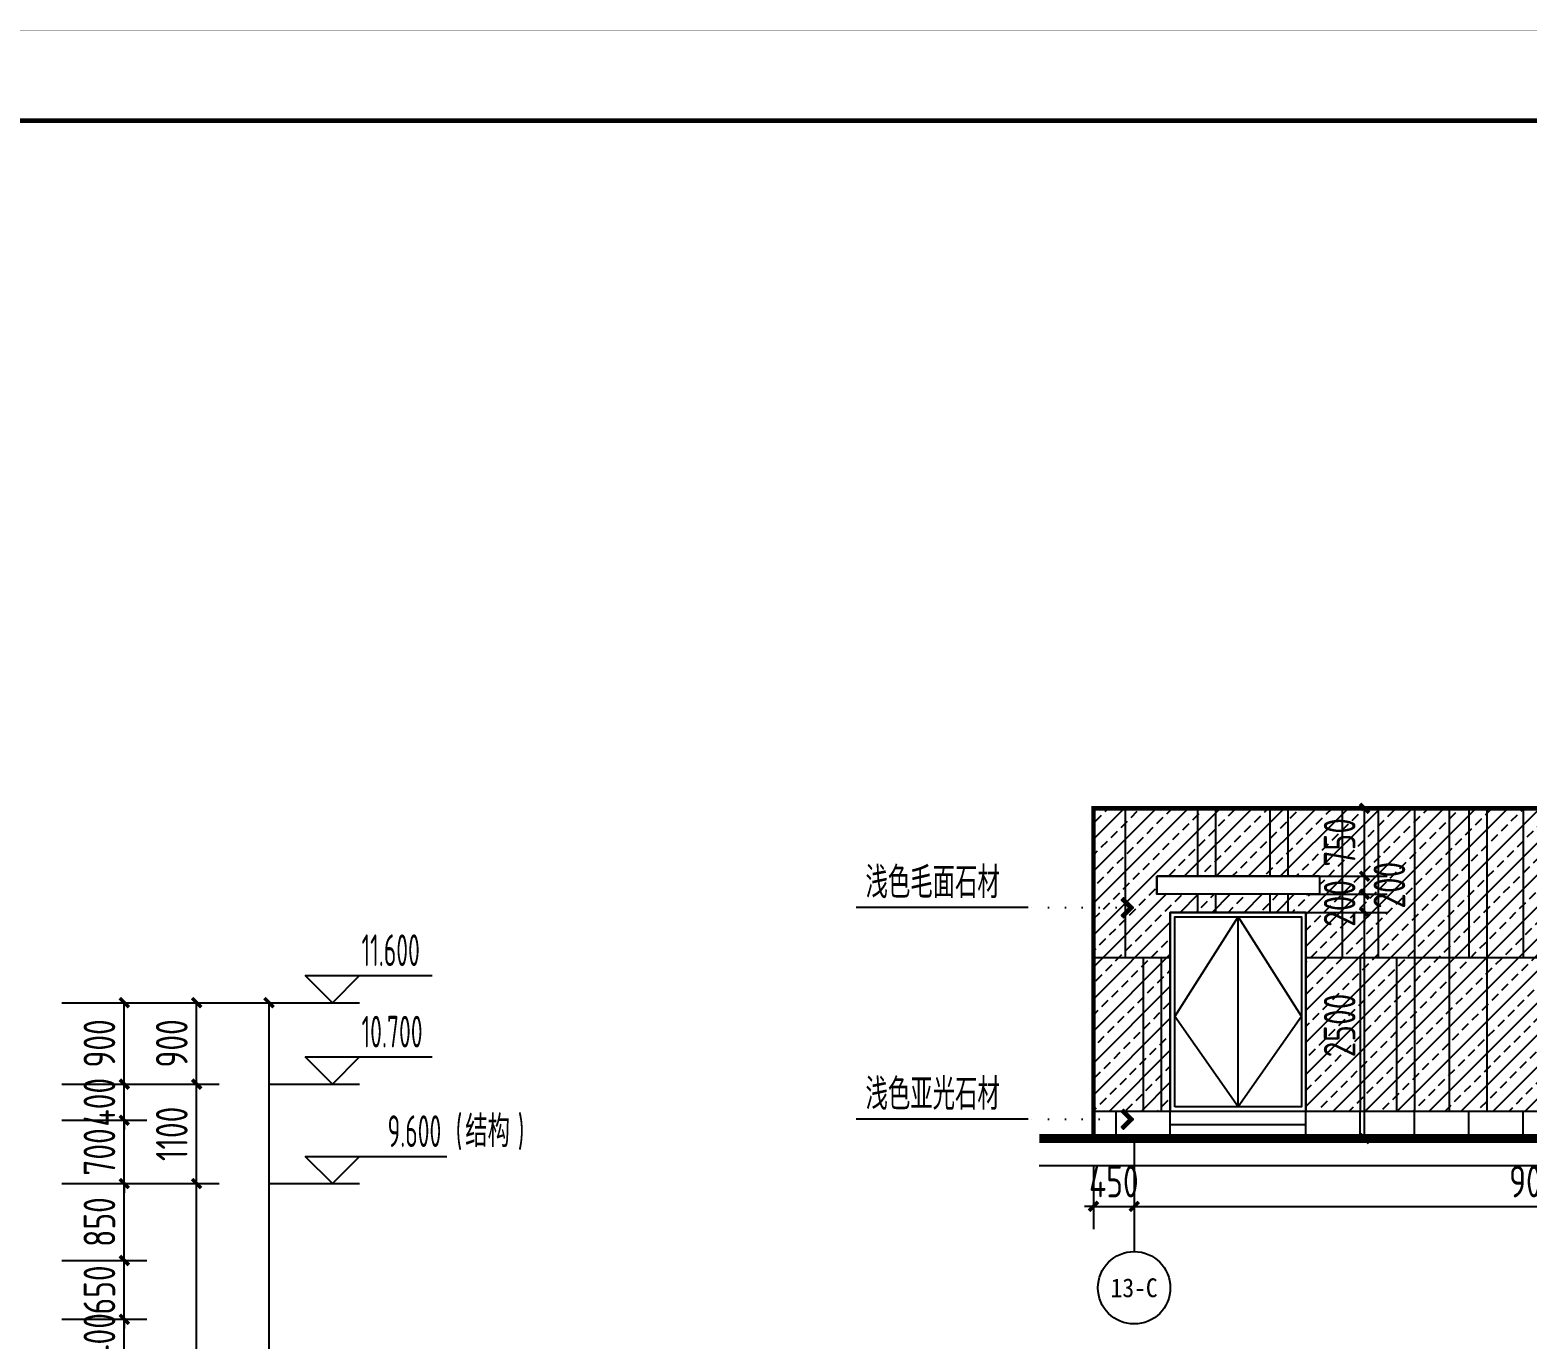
# Model space of a CAD drawing. Extents: x -280168 to 205214, y -148835 to -64913.
# Drawn here: x 165642 to 182195, y -103900 to -89430 of the extents above; entities that cross this region are included whole.
import ezdxf
from ezdxf.enums import TextEntityAlignment as Align

# ---------------------------------------------------------------- set-up
doc = ezdxf.new("R2010")
doc.units = 0
doc.header["$LTSCALE"] = 1000
doc.header["$MEASUREMENT"] = 0
doc.linetypes.add('DOT2', pattern=[0.125, 0, -0.125])
for name, color, linetype in [('01-标注_尺寸', 124, 'Continuous'), ('01-标注_标高', 200, 'Continuous'), ('01-标注_符号', 200, 'Continuous'), ('01-标注_轴线坐标', 132, 'Continuous'), ('02-TEXT_标注', 130, 'Continuous'), ('02-TEXT_轴号', 7, 'Continuous'), ('05-填充_156', 156, 'Continuous'), ('A-C_窗', 140, 'Continuous'), ('E-立面轮廓', 241, 'Continuous')]:
    doc.layers.add(name, color=color, linetype=linetype)
doc.layers.add('04-不打印_辅助线', color=165, linetype='Continuous', plot=False)
doc.styles.add('_TCH_AXIS', font='STXIHEI_0.TTF', dxfattribs={"width": 0.75})
doc.styles.add('_TCH_DIM', font='ros1.shx', dxfattribs={"width": 0.75, "bigfont": 'jd.shx'})
doc.styles.add('_TCH_DIM_T3', font='ros1.shx', dxfattribs={"width": 0.85, "bigfont": 'jd.shx'})
doc.styles.add('_TCH_LABEL', font='ros.shx', dxfattribs={"width": 0.75, "bigfont": 'jd.shx'})
doc.styles.add('logo-3', font='STXIHEI_0.TTF', dxfattribs={"width": 0.75})
doc.dimstyles.new('_TCH_ARCH&&100', dxfattribs={"dimtxt": 350, "dimasz": 100, "dimexe": 250, "dimexo": 300, "dimgap": 100, "dimtad": 1, "dimdec": 0, "dimzin": 0, "dimdsep": 46, "dimtxsty": '_TCH_DIM_T3', "dimblk": 'ARCHTICK', "dimcen": 0.09, "dimclrt": 7, "dimazin": 2, "dimtfac": 1, "dimtdec": 0, "dimtix": 1, "dimtmove": 2, "dimatfit": 3, "dimfxl": 0, "dimtolj": 1, "dimtzin": 0, "dimarcsym": 0})
doc.dimstyles.new('副本 ISO-1', dxfattribs={"dimtxt": 2.5, "dimasz": 1.5, "dimexe": 1.25, "dimexo": 0.625, "dimtad": 1, "dimdec": 0, "dimtxsty": 'logo-3', "dimblk": 'ARCHTICK', "dimcen": 2.5, "dimdle": 1, "dimadec": 0, "dimazin": 0, "dimtfac": 1, "dimtdec": 0, "dimtix": 1, "dimtmove": 0, "dimatfit": 3, "dimldrblk": 'AR', "dimfxl": 0, "dimarcsym": 0})

# ---------------------------------------------------------------- blocks, each defined once
blk = doc.blocks.new('图框-A1')
for points, const_width in [([(0, 0), (841, 0), (841, 594), (0, 594)], 0.05), ([(766, 584), (25, 584), (25, 10), (766, 10)], 0.5)]:
    blk.add_lwpolyline(points, close=True, dxfattribs=dict(const_width=const_width))
blk = doc.blocks.new('d')
at = {"layer": 'A-C_窗'}
for p, q in [((-16050, 3350), (-16050, 1700)), ((-15250, 3350), (-15250, 2600)), ((-15050, 3350), (-15050, 2600)), ((-14450, 3350), (-14450, 2600)), ((-14250, 3350), (-14250, 2600)), ((-13650, 3350), (-13650, 1700)), ((-13250, 3350), (-13250, 1700)), ((-13250, 3350), (-13250, 1700)), ((-12850, 3350), (-12850, 0)), ((-12463, 0), (-12463, 3350)), ((-12250, 3350), (-12250, 1700)), ((-12050, 3350), (-12050, 0)), ((-11650, 3350), (-11650, 1700)), ((-10850, 3350), (-10850, 1700)), ((-10650, 3350), (-10650, 0)), ((-10050, 3350), (-10050, 1700)), ((-9850, 3350), (-9850, 0)), ((-9250, 3350), (-9250, 1700)), ((-8850, 3350), (-8850, 1700)), ((-8850, 3350), (-8850, 1700)), ((-8450, 3350), (-8450, 0)), ((-8063, 0), (-8063, 3350)), ((-7850, 3350), (-7850, 1700)), ((-7650, 3350), (-7650, 0)), ((-7250, 3350), (-7250, 1700)), ((-6450, 3350), (-6450, 1700)), ((-6250, 3350), (-6250, 0)), ((-5650, 3350), (-5650, 1700)), ((-5450, 3350), (-5450, 0)), ((-4850, 3350), (-4850, 1700)), ((-4450, 3350), (-4450, 2600)), ((-4450, 3350), (-4450, 2600)), ((-4050, 3350), (-4050, 2600)), ((-3663, 2600), (-3663, 3350)), ((-3450, 3350), (-3450, 2600)), ((-3250, 3350), (-3250, 2600)), ((-2850, 3350), (-2850, 2600)), ((-2050, 3350), (-2050, 2100)), ((-1850, 3350), (-1850, 2100)), ((-1250, 3350), (-1250, 2100)), ((-1050, 3350), (-1050, 0)), ((-450, 3350), (-450, 1700)), ((-15250, 2400), (-15250, 2200)), ((-15050, 2400), (-15050, 2200)), ((-14450, 2400), (-14450, 2200)), ((-14250, 2400), (-14250, 2200)), ((-4450, 2400), (-4450, 1700)), ((-4450, 2400), (-4450, 1700)), ((-4050, 2400), (-4050, 2100)), ((-3663, 2100), (-3663, 2400)), ((-3450, 2400), (-3450, 2100)), ((-3250, 2400), (-3250, 2100)), ((-2850, 2400), (-2850, 2100)), ((-16400, 1700), (-15550, 1700)), ((-15850, 1700), (-15850, 0)), ((-15650, 1700), (-15650, 0)), ((-14050, 1700), (-4350, 1700)), ((-13450, 1700), (-13450, 0)), ((-13050, 1700), (-13050, 0)), ((-11450, 1700), (-11450, 0)), ((-11250, 1700), (-11250, 0)), ((-9050, 1700), (-9050, 0)), ((-8650, 1700), (-8650, 0)), ((-7050, 1700), (-7050, 0)), ((-6850, 1700), (-6850, 0)), ((-4650, 1700), (-4650, 0)), ((-2850, 1700), (-2050, 1700)), ((-2650, 1700), (-2650, 0)), ((-2450, 1700), (-2450, 0)), ((-1250, 1700), (0, 1700)), ((-250, 1700), (-250, 0)), ((-1850, 600), (-1850, 0))]:
    blk.add_line(p, q, dxfattribs=at)
blk = doc.blocks.new('_ArchTick')
at = {"color": 0, "linetype": 'ByBlock', "const_width": 0.4}
blk.add_lwpolyline([(-0.5, -0.5), (0.5, 0.5)], dxfattribs=at)
blk = doc.blocks.new('*X10')
at = {"color": 0}
for p, q in [((-1012.312, 1692.723), (-1012.284, 1692.723)), ((-1012.312, 1692.722), (-1012.312, 1692.723)), ((-1012.311, 1692.724), (-1012.285, 1692.724)), ((-1012.311, 1692.721), (-1012.311, 1692.724)), ((-1012.311, 1692.722), (-1012.283, 1692.722)), ((-1012.31, 1692.725), (-1012.286, 1692.725)), ((-1012.31, 1692.72), (-1012.31, 1692.725)), ((-1012.31, 1692.721), (-1012.282, 1692.721)), ((-1012.309, 1692.726), (-1012.287, 1692.726)), ((-1012.309, 1692.719), (-1012.309, 1692.726)), ((-1012.309, 1692.72), (-1012.281, 1692.72)), ((-1012.308, 1692.727), (-1012.288, 1692.727)), ((-1012.308, 1692.718), (-1012.308, 1692.727)), ((-1012.308, 1692.719), (-1012.28, 1692.719)), ((-1012.307, 1692.728), (-1012.289, 1692.728)), ((-1012.307, 1692.717), (-1012.307, 1692.728)), ((-1012.307, 1692.718), (-1012.279, 1692.718)), ((-1012.306, 1692.729), (-1012.29, 1692.729)), ((-1012.306, 1692.716), (-1012.306, 1692.729)), ((-1012.306, 1692.717), (-1012.278, 1692.717)), ((-1012.305, 1692.73), (-1012.291, 1692.73)), ((-1012.305, 1692.715), (-1012.305, 1692.73)), ((-1012.305, 1692.716), (-1012.277, 1692.716)), ((-1012.304, 1692.731), (-1012.292, 1692.731)), ((-1012.304, 1692.714), (-1012.304, 1692.731)), ((-1012.304, 1692.715), (-1012.276, 1692.715)), ((-1012.303, 1692.732), (-1012.293, 1692.732)), ((-1012.303, 1692.713), (-1012.303, 1692.732)), ((-1012.303, 1692.714), (-1012.275, 1692.714)), ((-1012.302, 1692.733), (-1012.294, 1692.733)), ((-1012.302, 1692.712), (-1012.302, 1692.733)), ((-1012.302, 1692.713), (-1012.274, 1692.713)), ((-1012.301, 1692.734), (-1012.295, 1692.734)), ((-1012.301, 1692.711), (-1012.301, 1692.734)), ((-1012.301, 1692.712), (-1012.273, 1692.712)), ((-1012.3, 1692.735), (-1012.296, 1692.735)), ((-1012.3, 1692.71), (-1012.3, 1692.735)), ((-1012.3, 1692.711), (-1012.272, 1692.711)), ((-1012.299, 1692.736), (-1012.297, 1692.736)), ((-1012.299, 1692.709), (-1012.299, 1692.736)), ((-1012.299, 1692.71), (-1012.271, 1692.71)), ((-1012.298, 1692.708), (-1012.298, 1692.736)), ((-1012.298, 1692.709), (-1012.27, 1692.709)), ((-1012.297, 1692.707), (-1012.297, 1692.735)), ((-1012.297, 1692.708), (-1012.269, 1692.708)), ((-1012.296, 1692.706), (-1012.296, 1692.734)), ((-1012.296, 1692.707), (-1012.268, 1692.707)), ((-1012.295, 1692.705), (-1012.295, 1692.733)), ((-1012.295, 1692.706), (-1012.267, 1692.706)), ((-1012.294, 1692.704), (-1012.294, 1692.732)), ((-1012.294, 1692.705), (-1012.266, 1692.705)), ((-1012.293, 1692.703), (-1012.293, 1692.731)), ((-1012.293, 1692.704), (-1012.265, 1692.704)), ((-1012.292, 1692.702), (-1012.292, 1692.73)), ((-1012.292, 1692.703), (-1012.264, 1692.703)), ((-1012.291, 1692.701), (-1012.291, 1692.729)), ((-1012.291, 1692.702), (-1012.263, 1692.702)), ((-1012.29, 1692.7), (-1012.29, 1692.728)), ((-1012.29, 1692.701), (-1012.262, 1692.701)), ((-1012.289, 1692.699), (-1012.289, 1692.727)), ((-1012.289, 1692.7), (-1012.261, 1692.7)), ((-1012.288, 1692.698), (-1012.288, 1692.726)), ((-1012.288, 1692.699), (-1012.26, 1692.699)), ((-1012.287, 1692.697), (-1012.287, 1692.725)), ((-1012.287, 1692.698), (-1012.259, 1692.698)), ((-1012.286, 1692.696), (-1012.286, 1692.724)), ((-1012.286, 1692.697), (-1012.258, 1692.697)), ((-1012.286, 1692.644), (-1012.257, 1692.644)), ((-1012.286, 1692.615), (-1012.286, 1692.644)), ((-1012.285, 1692.695), (-1012.285, 1692.723)), ((-1012.285, 1692.696), (-1012.257, 1692.696)), ((-1012.285, 1692.645), (-1012.256, 1692.645)), ((-1012.285, 1692.616), (-1012.285, 1692.645)), ((-1012.284, 1692.694), (-1012.284, 1692.722)), ((-1012.284, 1692.695), (-1012.256, 1692.695)), ((-1012.284, 1692.646), (-1012.255, 1692.646)), ((-1012.284, 1692.617), (-1012.284, 1692.646)), ((-1012.283, 1692.693), (-1012.283, 1692.721)), ((-1012.283, 1692.694), (-1012.255, 1692.694)), ((-1012.283, 1692.647), (-1012.254, 1692.647)), ((-1012.283, 1692.618), (-1012.283, 1692.647)), ((-1012.282, 1692.692), (-1012.282, 1692.72)), ((-1012.282, 1692.693), (-1012.254, 1692.693)), ((-1012.282, 1692.648), (-1012.253, 1692.648)), ((-1012.282, 1692.619), (-1012.282, 1692.648)), ((-1012.281, 1692.691), (-1012.281, 1692.719)), ((-1012.281, 1692.692), (-1012.253, 1692.692)), ((-1012.281, 1692.649), (-1012.252, 1692.649)), ((-1012.281, 1692.62), (-1012.281, 1692.649)), ((-1012.28, 1692.69), (-1012.28, 1692.718)), ((-1012.28, 1692.691), (-1012.252, 1692.691)), ((-1012.28, 1692.65), (-1012.251, 1692.65)), ((-1012.28, 1692.621), (-1012.28, 1692.65)), ((-1012.279, 1692.689), (-1012.279, 1692.717)), ((-1012.279, 1692.69), (-1012.251, 1692.69)), ((-1012.279, 1692.651), (-1012.25, 1692.651)), ((-1012.279, 1692.622), (-1012.279, 1692.651)), ((-1012.278, 1692.688), (-1012.278, 1692.716)), ((-1012.278, 1692.689), (-1012.25, 1692.689)), ((-1012.278, 1692.652), (-1012.249, 1692.652)), ((-1012.278, 1692.623), (-1012.278, 1692.652)), ((-1012.277, 1692.687), (-1012.277, 1692.715)), ((-1012.277, 1692.688), (-1012.249, 1692.688)), ((-1012.277, 1692.653), (-1012.248, 1692.653)), ((-1012.277, 1692.624), (-1012.277, 1692.653)), ((-1012.276, 1692.686), (-1012.276, 1692.714)), ((-1012.276, 1692.687), (-1012.248, 1692.687)), ((-1012.276, 1692.654), (-1012.247, 1692.654)), ((-1012.276, 1692.625), (-1012.276, 1692.654)), ((-1012.275, 1692.685), (-1012.275, 1692.713)), ((-1012.275, 1692.686), (-1012.247, 1692.686)), ((-1012.275, 1692.655), (-1012.246, 1692.655)), ((-1012.275, 1692.626), (-1012.275, 1692.655)), ((-1012.274, 1692.684), (-1012.274, 1692.712)), ((-1012.274, 1692.685), (-1012.246, 1692.685)), ((-1012.274, 1692.656), (-1012.245, 1692.656)), ((-1012.274, 1692.627), (-1012.274, 1692.656)), ((-1012.273, 1692.683), (-1012.273, 1692.711)), ((-1012.273, 1692.684), (-1012.245, 1692.684)), ((-1012.273, 1692.657), (-1012.244, 1692.657)), ((-1012.273, 1692.628), (-1012.273, 1692.657)), ((-1012.272, 1692.682), (-1012.272, 1692.71)), ((-1012.272, 1692.683), (-1012.244, 1692.683)), ((-1012.272, 1692.658), (-1012.243, 1692.658)), ((-1012.272, 1692.629), (-1012.272, 1692.658)), ((-1012.271, 1692.681), (-1012.271, 1692.709)), ((-1012.271, 1692.682), (-1012.243, 1692.682)), ((-1012.271, 1692.659), (-1012.242, 1692.659)), ((-1012.271, 1692.63), (-1012.271, 1692.659)), ((-1012.27, 1692.68), (-1012.27, 1692.708)), ((-1012.27, 1692.681), (-1012.242, 1692.681)), ((-1012.27, 1692.66), (-1012.241, 1692.66)), ((-1012.27, 1692.631), (-1012.27, 1692.66)), ((-1012.269, 1692.679), (-1012.269, 1692.707)), ((-1012.269, 1692.68), (-1012.241, 1692.68)), ((-1012.269, 1692.661), (-1012.24, 1692.661)), ((-1012.269, 1692.632), (-1012.269, 1692.661)), ((-1012.268, 1692.678), (-1012.268, 1692.706)), ((-1012.268, 1692.679), (-1012.24, 1692.679)), ((-1012.268, 1692.662), (-1012.239, 1692.662)), ((-1012.268, 1692.633), (-1012.268, 1692.662)), ((-1012.267, 1692.677), (-1012.267, 1692.705)), ((-1012.267, 1692.678), (-1012.239, 1692.678)), ((-1012.267, 1692.663), (-1012.238, 1692.663)), ((-1012.267, 1692.634), (-1012.267, 1692.663)), ((-1012.266, 1692.676), (-1012.266, 1692.704)), ((-1012.266, 1692.677), (-1012.238, 1692.677)), ((-1012.266, 1692.664), (-1012.237, 1692.664)), ((-1012.266, 1692.635), (-1012.266, 1692.664)), ((-1012.265, 1692.675), (-1012.265, 1692.703)), ((-1012.265, 1692.676), (-1012.237, 1692.676)), ((-1012.265, 1692.665), (-1012.236, 1692.665)), ((-1012.265, 1692.636), (-1012.265, 1692.665)), ((-1012.264, 1692.674), (-1012.264, 1692.702)), ((-1012.264, 1692.675), (-1012.236, 1692.675)), ((-1012.264, 1692.666), (-1012.235, 1692.666)), ((-1012.264, 1692.637), (-1012.264, 1692.666)), ((-1012.263, 1692.673), (-1012.263, 1692.701)), ((-1012.263, 1692.674), (-1012.235, 1692.674)), ((-1012.263, 1692.667), (-1012.234, 1692.667)), ((-1012.263, 1692.638), (-1012.263, 1692.667)), ((-1012.262, 1692.672), (-1012.262, 1692.7)), ((-1012.262, 1692.673), (-1012.234, 1692.673)), ((-1012.262, 1692.668), (-1012.233, 1692.668)), ((-1012.262, 1692.639), (-1012.262, 1692.668)), ((-1012.261, 1692.671), (-1012.261, 1692.699)), ((-1012.261, 1692.672), (-1012.233, 1692.672)), ((-1012.261, 1692.669), (-1012.232, 1692.669)), ((-1012.261, 1692.64), (-1012.261, 1692.669)), ((-1012.26, 1692.67), (-1012.26, 1692.698)), ((-1012.26, 1692.671), (-1012.232, 1692.671)), ((-1012.26, 1692.67), (-1012.231, 1692.67)), ((-1012.26, 1692.641), (-1012.26, 1692.67)), ((-1012.259, 1692.642), (-1012.259, 1692.697)), ((-1012.258, 1692.643), (-1012.258, 1692.696)), ((-1012.257, 1692.644), (-1012.257, 1692.695)), ((-1012.256, 1692.645), (-1012.256, 1692.694)), ((-1012.255, 1692.646), (-1012.255, 1692.693)), ((-1012.254, 1692.647), (-1012.254, 1692.692)), ((-1012.253, 1692.648), (-1012.253, 1692.691)), ((-1012.252, 1692.649), (-1012.252, 1692.69)), ((-1012.251, 1692.65), (-1012.251, 1692.689)), ((-1012.25, 1692.651), (-1012.25, 1692.688)), ((-1012.249, 1692.652), (-1012.249, 1692.687)), ((-1012.248, 1692.653), (-1012.248, 1692.686)), ((-1012.247, 1692.654), (-1012.247, 1692.685)), ((-1012.246, 1692.655), (-1012.246, 1692.684)), ((-1012.245, 1692.656), (-1012.245, 1692.683)), ((-1012.244, 1692.657), (-1012.244, 1692.682)), ((-1012.243, 1692.658), (-1012.243, 1692.681)), ((-1012.242, 1692.659), (-1012.242, 1692.68)), ((-1012.241, 1692.66), (-1012.241, 1692.679)), ((-1012.24, 1692.661), (-1012.24, 1692.678)), ((-1012.239, 1692.662), (-1012.239, 1692.677)), ((-1012.238, 1692.663), (-1012.238, 1692.676)), ((-1012.237, 1692.664), (-1012.237, 1692.675)), ((-1012.236, 1692.665), (-1012.236, 1692.674)), ((-1012.235, 1692.666), (-1012.235, 1692.673)), ((-1012.234, 1692.667), (-1012.234, 1692.672)), ((-1012.233, 1692.668), (-1012.233, 1692.671)), ((-1012.232, 1692.669), (-1012.232, 1692.67)), ((-1012.312, 1692.618), (-1012.283, 1692.618)), ((-1012.312, 1692.617), (-1012.312, 1692.618)), ((-1012.311, 1692.619), (-1012.282, 1692.619)), ((-1012.311, 1692.616), (-1012.311, 1692.619)), ((-1012.311, 1692.617), (-1012.284, 1692.617)), ((-1012.31, 1692.62), (-1012.281, 1692.62)), ((-1012.31, 1692.615), (-1012.31, 1692.62)), ((-1012.31, 1692.616), (-1012.285, 1692.616)), ((-1012.309, 1692.621), (-1012.28, 1692.621)), ((-1012.309, 1692.614), (-1012.309, 1692.621)), ((-1012.309, 1692.615), (-1012.286, 1692.615)), ((-1012.308, 1692.622), (-1012.279, 1692.622)), ((-1012.308, 1692.613), (-1012.308, 1692.622)), ((-1012.308, 1692.614), (-1012.287, 1692.614)), ((-1012.307, 1692.623), (-1012.278, 1692.623)), ((-1012.307, 1692.612), (-1012.307, 1692.623)), ((-1012.307, 1692.613), (-1012.288, 1692.613)), ((-1012.306, 1692.624), (-1012.277, 1692.624)), ((-1012.306, 1692.611), (-1012.306, 1692.624)), ((-1012.306, 1692.612), (-1012.289, 1692.612)), ((-1012.305, 1692.625), (-1012.276, 1692.625)), ((-1012.305, 1692.61), (-1012.305, 1692.625)), ((-1012.305, 1692.611), (-1012.29, 1692.611)), ((-1012.304, 1692.626), (-1012.275, 1692.626)), ((-1012.304, 1692.609), (-1012.304, 1692.626)), ((-1012.304, 1692.61), (-1012.291, 1692.61)), ((-1012.303, 1692.627), (-1012.274, 1692.627)), ((-1012.303, 1692.608), (-1012.303, 1692.627)), ((-1012.303, 1692.609), (-1012.292, 1692.609)), ((-1012.302, 1692.628), (-1012.273, 1692.628)), ((-1012.302, 1692.607), (-1012.302, 1692.628)), ((-1012.302, 1692.608), (-1012.293, 1692.608)), ((-1012.301, 1692.629), (-1012.272, 1692.629)), ((-1012.301, 1692.606), (-1012.301, 1692.629)), ((-1012.301, 1692.607), (-1012.294, 1692.607)), ((-1012.3, 1692.63), (-1012.271, 1692.63)), ((-1012.3, 1692.605), (-1012.3, 1692.63)), ((-1012.3, 1692.606), (-1012.295, 1692.606)), ((-1012.299, 1692.631), (-1012.27, 1692.631)), ((-1012.299, 1692.604), (-1012.299, 1692.631)), ((-1012.299, 1692.605), (-1012.296, 1692.605)), ((-1012.298, 1692.632), (-1012.269, 1692.632)), ((-1012.298, 1692.603), (-1012.298, 1692.632)), ((-1012.298, 1692.604), (-1012.297, 1692.604)), ((-1012.297, 1692.633), (-1012.268, 1692.633)), ((-1012.297, 1692.604), (-1012.297, 1692.633)), ((-1012.296, 1692.634), (-1012.267, 1692.634)), ((-1012.296, 1692.605), (-1012.296, 1692.634)), ((-1012.295, 1692.635), (-1012.266, 1692.635)), ((-1012.295, 1692.606), (-1012.295, 1692.635)), ((-1012.294, 1692.636), (-1012.265, 1692.636)), ((-1012.294, 1692.607), (-1012.294, 1692.636)), ((-1012.293, 1692.637), (-1012.264, 1692.637)), ((-1012.293, 1692.608), (-1012.293, 1692.637)), ((-1012.292, 1692.638), (-1012.263, 1692.638)), ((-1012.292, 1692.609), (-1012.292, 1692.638)), ((-1012.291, 1692.639), (-1012.262, 1692.639)), ((-1012.291, 1692.61), (-1012.291, 1692.639)), ((-1012.29, 1692.64), (-1012.261, 1692.64)), ((-1012.29, 1692.611), (-1012.29, 1692.64)), ((-1012.289, 1692.641), (-1012.26, 1692.641)), ((-1012.289, 1692.612), (-1012.289, 1692.641)), ((-1012.288, 1692.642), (-1012.259, 1692.642)), ((-1012.288, 1692.613), (-1012.288, 1692.642)), ((-1012.287, 1692.643), (-1012.258, 1692.643)), ((-1012.287, 1692.614), (-1012.287, 1692.643))]:
    blk.add_line(p, q, dxfattribs=at)
blk = doc.blocks.new('A-ARROW')
blk.add_lwpolyline([(0.081, 0.052), (0.067, 0.067), (0, 0), (0.067, -0.067), (0.081, -0.052), (0.028, 0)], close=True)
at = {"rotation": 180}
blk.add_blockref('*X10', (-1012.231, 1692.67), dxfattribs=at)
blk = doc.blocks.new('AR')
at = {"xscale": -21.59999999986031, "yscale": 21.59999999999127, "zscale": 21.6, "rotation": 359.9999997162888}
blk.add_blockref('A-ARROW', (0, 0), dxfattribs=at)
blk = doc.blocks.new('A$C1D494ED9')
at = {"layer": '05-填充_156'}
h = blk.add_hatch(dxfattribs=at)
h.set_pattern_fill('天然石材', color=256, scale=50)
h.set_pattern_definition([(45, (-215976.7, 80297.78), (-176.77677, 176.77677), []), (45, (-215889.77, 80208.02), (-176.77677, 176.77677), [98.68425, -56.391])])
h.paths.add_polyline_path([(-4350, 0), (-4350, 2100), (-2850, 2100), (-2850, 0), (0, 0), (0, 3350), (-16400, 3350), (-16400, 0), (-15550, 0), (-15550, 2200), (-14050, 2200), (-14050, 0)])
h.paths.add_polyline_path([(-4500, 2400), (-4500, 2600), (-2700, 2600), (-2700, 2400)], flags=16)
h.paths.add_polyline_path([(-2050, 2100), (-1250, 2100), (-1250, 600), (-2050, 600)], flags=16)
h.paths.add_polyline_path([(-13900, 2400), (-15700, 2400), (-15700, 2600), (-13900, 2600)], flags=16)
for points in [[(-15550, 0), (-16400, 0), (-16400, 3350), (0, 3350), (0, 0), (-2850, 0), (-2850, 2100), (-4350, 2100), (-4350, 0), (-14050, 0), (-14050, 2200), (-15550, 2200)], [(-15700, 2600), (-13900, 2600), (-13900, 2400), (-15700, 2400)], [(-4500, 2600), (-2700, 2600), (-2700, 2400), (-4500, 2400)], [(-2050, 2100), (-1250, 2100), (-1250, 600), (-2050, 600)]]:
    blk.add_lwpolyline(points, close=True, dxfattribs=at)
blk = doc.blocks.new('*D898')
at = {"layer": '01-标注_轴线坐标', "color": 0, "lineweight": -2, "transparency": 16777216}
for p, q in [((167060, -100182), (168535, -100182)), ((168285, -111882), (168285, -100182)), ((167060, -111882), (168535, -111882))]:
    blk.add_line(p, q, dxfattribs=at)
at = {"layer": 'Defpoints', "color": 0, "transparency": 16777216}
for p in [(166760, -100182), (168285, -100182), (166760, -111882)]:
    blk.add_point(p, dxfattribs=at)
at = {"layer": '01-标注_轴线坐标', "color": 0, "lineweight": -2, "transparency": 16777216, "xscale": 100, "yscale": 100, "zscale": 100}
for p, rotation in [((168285, -100182), 90), ((168285, -111882), 270)]:
    blk.add_blockref('_ArchTick', p, dxfattribs=dict(at, rotation=rotation))
at = {"layer": '01-标注_轴线坐标', "color": 7, "transparency": 16777216, "insert": (168010, -106032), "char_height": 350, "attachment_point": 5, "rotation": 90, "style": '_TCH_DIM_T3'}
blk.add_mtext('\\A1;11700', dxfattribs=at)
blk = doc.blocks.new('*D908')
at = {"layer": '01-标注_尺寸', "color": 0, "lineweight": -2, "transparency": 16777216}
for p, q in [((166685, -103682), (166685, -103582)), ((165995, -103682), (166935, -103682)), ((166685, -104082), (166685, -103682)), ((165995, -104082), (166935, -104082)), ((166685, -104082), (166685, -104182))]:
    blk.add_line(p, q, dxfattribs=at)
at = {"layer": 'Defpoints', "color": 0, "transparency": 16777216}
for p in [(165695, -103682), (166685, -103682), (165695, -104082)]:
    blk.add_point(p, dxfattribs=at)
at = {"layer": '01-标注_尺寸', "color": 0, "lineweight": -2, "transparency": 16777216, "xscale": 100, "yscale": 100, "zscale": 100}
for p, rotation in [((166685, -103682), 270), ((166685, -104082), 90)]:
    blk.add_blockref('_ArchTick', p, dxfattribs=dict(at, rotation=rotation))
at = {"layer": '01-标注_尺寸', "color": 7, "transparency": 16777216, "insert": (166410, -103882), "char_height": 350, "attachment_point": 5, "rotation": 90, "style": '_TCH_DIM_T3'}
blk.add_mtext('\\A1;400', dxfattribs=at)
blk = doc.blocks.new('*D909')
at = {"layer": '01-标注_尺寸', "color": 0, "lineweight": -2, "transparency": 16777216}
for p, q in [((166685, -103032), (166685, -102932)), ((165995, -103032), (166935, -103032)), ((166685, -103682), (166685, -103032)), ((165995, -103682), (166935, -103682)), ((166685, -103682), (166685, -103782))]:
    blk.add_line(p, q, dxfattribs=at)
at = {"layer": 'Defpoints', "color": 0, "transparency": 16777216}
for p in [(165695, -103032), (166685, -103032), (165695, -103682)]:
    blk.add_point(p, dxfattribs=at)
at = {"layer": '01-标注_尺寸', "color": 0, "lineweight": -2, "transparency": 16777216, "xscale": 100, "yscale": 100, "zscale": 100}
for p, rotation in [((166685, -103032), 270), ((166685, -103682), 90)]:
    blk.add_blockref('_ArchTick', p, dxfattribs=dict(at, rotation=rotation))
at = {"layer": '01-标注_尺寸', "color": 7, "transparency": 16777216, "insert": (166410, -103357), "char_height": 350, "attachment_point": 5, "rotation": 90, "style": '_TCH_DIM_T3'}
blk.add_mtext('\\A1;650', dxfattribs=at)
blk = doc.blocks.new('*D910')
at = {"layer": '01-标注_尺寸', "color": 0, "lineweight": -2, "transparency": 16777216}
for p, q in [((165995, -102182), (166935, -102182)), ((166685, -103032), (166685, -102182)), ((165995, -103032), (166935, -103032))]:
    blk.add_line(p, q, dxfattribs=at)
at = {"layer": 'Defpoints', "color": 0, "transparency": 16777216}
for p in [(165695, -102182), (166685, -102182), (165695, -103032)]:
    blk.add_point(p, dxfattribs=at)
at = {"layer": '01-标注_尺寸', "color": 0, "lineweight": -2, "transparency": 16777216, "xscale": 100, "yscale": 100, "zscale": 100}
for p, rotation in [((166685, -102182), 90), ((166685, -103032), 270)]:
    blk.add_blockref('_ArchTick', p, dxfattribs=dict(at, rotation=rotation))
at = {"layer": '01-标注_尺寸', "color": 7, "transparency": 16777216, "insert": (166410, -102607), "char_height": 350, "attachment_point": 5, "rotation": 90, "style": '_TCH_DIM_T3'}
blk.add_mtext('\\A1;850', dxfattribs=at)
blk = doc.blocks.new('*D911')
at = {"layer": '01-标注_尺寸', "color": 0, "lineweight": -2, "transparency": 16777216}
for p, q in [((166685, -101482), (166685, -101382)), ((165995, -101482), (166935, -101482)), ((166685, -102182), (166685, -101482)), ((165995, -102182), (166935, -102182)), ((166685, -102182), (166685, -102282))]:
    blk.add_line(p, q, dxfattribs=at)
at = {"layer": 'Defpoints', "color": 0, "transparency": 16777216}
for p in [(165695, -101482), (166685, -101482), (165695, -102182)]:
    blk.add_point(p, dxfattribs=at)
at = {"layer": '01-标注_尺寸', "color": 0, "lineweight": -2, "transparency": 16777216, "xscale": 100, "yscale": 100, "zscale": 100}
for p, rotation in [((166685, -101482), 270), ((166685, -102182), 90)]:
    blk.add_blockref('_ArchTick', p, dxfattribs=dict(at, rotation=rotation))
at = {"layer": '01-标注_尺寸', "color": 7, "transparency": 16777216, "insert": (166410, -101832), "char_height": 350, "attachment_point": 5, "rotation": 90, "style": '_TCH_DIM_T3'}
blk.add_mtext('\\A1;700', dxfattribs=at)
blk = doc.blocks.new('*D912')
at = {"layer": '01-标注_尺寸', "color": 0, "lineweight": -2, "transparency": 16777216}
for p, q in [((165995, -101082), (166935, -101082)), ((166685, -101082), (166685, -100982)), ((166685, -101482), (166685, -101082)), ((165995, -101482), (166935, -101482)), ((166685, -101482), (166685, -101582))]:
    blk.add_line(p, q, dxfattribs=at)
at = {"layer": 'Defpoints', "color": 0, "transparency": 16777216}
for p in [(165695, -101082), (166685, -101082), (165695, -101482)]:
    blk.add_point(p, dxfattribs=at)
at = {"layer": '01-标注_尺寸', "color": 0, "lineweight": -2, "transparency": 16777216, "xscale": 100, "yscale": 100, "zscale": 100}
for p, rotation in [((166685, -101082), 270), ((166685, -101482), 90)]:
    blk.add_blockref('_ArchTick', p, dxfattribs=dict(at, rotation=rotation))
at = {"layer": '01-标注_尺寸', "color": 7, "transparency": 16777216, "insert": (166410, -101282), "char_height": 350, "attachment_point": 5, "rotation": 90, "style": '_TCH_DIM_T3'}
blk.add_mtext('\\A1;400', dxfattribs=at)
blk = doc.blocks.new('*D913')
at = {"layer": '01-标注_尺寸', "color": 0, "lineweight": -2, "transparency": 16777216}
for p, q in [((165995, -100182), (166935, -100182)), ((166685, -101082), (166685, -100182)), ((165995, -101082), (166935, -101082))]:
    blk.add_line(p, q, dxfattribs=at)
at = {"layer": 'Defpoints', "color": 0, "transparency": 16777216}
for p in [(165695, -100182), (166685, -100182), (165695, -101082)]:
    blk.add_point(p, dxfattribs=at)
at = {"layer": '01-标注_尺寸', "color": 0, "lineweight": -2, "transparency": 16777216, "xscale": 100, "yscale": 100, "zscale": 100}
for p, rotation in [((166685, -100182), 90), ((166685, -101082), 270)]:
    blk.add_blockref('_ArchTick', p, dxfattribs=dict(at, rotation=rotation))
at = {"layer": '01-标注_尺寸', "color": 7, "transparency": 16777216, "insert": (166410, -100632), "char_height": 350, "attachment_point": 5, "rotation": 90, "style": '_TCH_DIM_T3'}
blk.add_mtext('\\A1;900', dxfattribs=at)
blk = doc.blocks.new('*D914')
at = {"layer": '01-标注_轴线坐标', "color": 0, "lineweight": -2, "transparency": 16777216}
for p, q in [((166260, -100182), (167735, -100182)), ((167485, -101082), (167485, -100182)), ((166260, -101082), (167735, -101082))]:
    blk.add_line(p, q, dxfattribs=at)
at = {"layer": 'Defpoints', "color": 0, "transparency": 16777216}
for p in [(165960, -100182), (167485, -100182), (165960, -101082)]:
    blk.add_point(p, dxfattribs=at)
at = {"layer": '01-标注_轴线坐标', "color": 0, "lineweight": -2, "transparency": 16777216, "xscale": 100, "yscale": 100, "zscale": 100}
for p, rotation in [((167485, -100182), 90), ((167485, -101082), 270)]:
    blk.add_blockref('_ArchTick', p, dxfattribs=dict(at, rotation=rotation))
at = {"layer": '01-标注_轴线坐标', "color": 7, "transparency": 16777216, "insert": (167210, -100632), "char_height": 350, "attachment_point": 5, "rotation": 90, "style": '_TCH_DIM_T3'}
blk.add_mtext('\\A1;900', dxfattribs=at)
blk = doc.blocks.new('*D915')
at = {"layer": '01-标注_轴线坐标', "color": 0, "lineweight": -2, "transparency": 16777216}
for p, q in [((166260, -101082), (167735, -101082)), ((167485, -102182), (167485, -101082)), ((166260, -102182), (167735, -102182))]:
    blk.add_line(p, q, dxfattribs=at)
at = {"layer": 'Defpoints', "color": 0, "transparency": 16777216}
for p in [(165960, -101082), (167485, -101082), (165960, -102182)]:
    blk.add_point(p, dxfattribs=at)
at = {"layer": '01-标注_轴线坐标', "color": 0, "lineweight": -2, "transparency": 16777216, "xscale": 100, "yscale": 100, "zscale": 100}
for p, rotation in [((167485, -101082), 90), ((167485, -102182), 270)]:
    blk.add_blockref('_ArchTick', p, dxfattribs=dict(at, rotation=rotation))
at = {"layer": '01-标注_轴线坐标', "color": 7, "transparency": 16777216, "insert": (167210, -101632), "char_height": 350, "attachment_point": 5, "rotation": 90, "style": '_TCH_DIM_T3'}
blk.add_mtext('\\A1;1100', dxfattribs=at)
blk = doc.blocks.new('*D916')
at = {"layer": '01-标注_轴线坐标', "color": 0, "lineweight": -2, "transparency": 16777216}
for p, q in [((166260, -102182), (167735, -102182)), ((167485, -106682), (167485, -102182)), ((166260, -106682), (167735, -106682))]:
    blk.add_line(p, q, dxfattribs=at)
at = {"layer": 'Defpoints', "color": 0, "transparency": 16777216}
for p in [(165960, -102182), (167485, -102182), (165960, -106682)]:
    blk.add_point(p, dxfattribs=at)
at = {"layer": '01-标注_轴线坐标', "color": 0, "lineweight": -2, "transparency": 16777216, "xscale": 100, "yscale": 100, "zscale": 100}
for p, rotation in [((167485, -102182), 90), ((167485, -106682), 270)]:
    blk.add_blockref('_ArchTick', p, dxfattribs=dict(at, rotation=rotation))
at = {"layer": '01-标注_轴线坐标', "color": 7, "transparency": 16777216, "insert": (167210, -104432), "char_height": 350, "attachment_point": 5, "rotation": 90, "style": '_TCH_DIM_T3'}
blk.add_mtext('\\A1;4500', dxfattribs=at)
blk = doc.blocks.new('*D1280')
at = {"layer": '01-标注_尺寸', "color": 0, "lineweight": -2, "transparency": 16777216}
for p, q in [((179751, -98034), (180648, -98034)), ((180398, -98784), (180398, -98034)), ((179751, -98784), (180648, -98784))]:
    blk.add_line(p, q, dxfattribs=at)
at = {"layer": 'Defpoints', "color": 0, "transparency": 16777216}
for p in [(179451, -98034), (180398, -98034), (179451, -98784)]:
    blk.add_point(p, dxfattribs=at)
at = {"layer": '01-标注_尺寸', "color": 0, "lineweight": -2, "transparency": 16777216, "xscale": 100, "yscale": 100, "zscale": 100}
for p, rotation in [((180398, -98034), 90), ((180398, -98784), 270)]:
    blk.add_blockref('_ArchTick', p, dxfattribs=dict(at, rotation=rotation))
at = {"layer": '01-标注_尺寸', "color": 7, "transparency": 16777216, "insert": (180123, -98409), "char_height": 350, "attachment_point": 5, "rotation": 90, "style": '_TCH_DIM_T3'}
blk.add_mtext('\\A1;750', dxfattribs=at)
blk = doc.blocks.new('*D1281')
at = {"layer": '01-标注_尺寸', "color": 0, "lineweight": -2, "transparency": 16777216}
for p, q in [((179751, -98784), (180648, -98784)), ((180398, -98984), (180398, -98784)), ((179751, -98984), (180648, -98984))]:
    blk.add_line(p, q, dxfattribs=at)
at = {"layer": 'Defpoints', "color": 0, "transparency": 16777216}
for p in [(179451, -98784), (180398, -98784), (179451, -98984)]:
    blk.add_point(p, dxfattribs=at)
at = {"layer": '01-标注_尺寸', "color": 0, "lineweight": -2, "transparency": 16777216, "xscale": 100, "yscale": 100, "zscale": 100}
for p, rotation in [((180398, -98784), 90), ((180398, -98984), 270)]:
    blk.add_blockref('_ArchTick', p, dxfattribs=dict(at, rotation=rotation))
at = {"layer": '01-标注_尺寸', "color": 7, "transparency": 16777216, "insert": (180673, -98884), "char_height": 350, "attachment_point": 5, "rotation": 90, "style": '_TCH_DIM_T3'}
blk.add_mtext('\\A1;200', dxfattribs=at)
blk = doc.blocks.new('*D1282')
at = {"layer": '01-标注_尺寸', "color": 0, "lineweight": -2, "transparency": 16777216}
for p, q in [((179751, -98984), (180648, -98984)), ((180398, -98984), (180398, -98884)), ((180398, -99184), (180398, -98984)), ((179751, -99184), (180648, -99184)), ((180398, -99184), (180398, -99284))]:
    blk.add_line(p, q, dxfattribs=at)
at = {"layer": 'Defpoints', "color": 0, "transparency": 16777216}
for p in [(179451, -98984), (180398, -98984), (179451, -99184)]:
    blk.add_point(p, dxfattribs=at)
at = {"layer": '01-标注_尺寸', "color": 0, "lineweight": -2, "transparency": 16777216, "xscale": 100, "yscale": 100, "zscale": 100}
for p, rotation in [((180398, -98984), 270), ((180398, -99184), 90)]:
    blk.add_blockref('_ArchTick', p, dxfattribs=dict(at, rotation=rotation))
at = {"layer": '01-标注_尺寸', "color": 7, "transparency": 16777216, "insert": (180123, -99084), "char_height": 350, "attachment_point": 5, "rotation": 90, "style": '_TCH_DIM_T3'}
blk.add_mtext('\\A1;200', dxfattribs=at)
blk = doc.blocks.new('*D1283')
at = {"layer": '01-标注_尺寸', "color": 0, "lineweight": -2, "transparency": 16777216}
for p, q in [((179751, -99184), (180648, -99184)), ((180398, -101684), (180398, -99184)), ((179751, -101684), (180648, -101684))]:
    blk.add_line(p, q, dxfattribs=at)
at = {"layer": 'Defpoints', "color": 0, "transparency": 16777216}
for p in [(179451, -99184), (180398, -99184), (179451, -101684)]:
    blk.add_point(p, dxfattribs=at)
at = {"layer": '01-标注_尺寸', "color": 0, "lineweight": -2, "transparency": 16777216, "xscale": 100, "yscale": 100, "zscale": 100}
for p, rotation in [((180398, -99184), 90), ((180398, -101684), 270)]:
    blk.add_blockref('_ArchTick', p, dxfattribs=dict(at, rotation=rotation))
at = {"layer": '01-标注_尺寸', "color": 7, "transparency": 16777216, "insert": (180123, -100434), "char_height": 350, "attachment_point": 5, "rotation": 90, "style": '_TCH_DIM_T3'}
blk.add_mtext('\\A1;2500', dxfattribs=at)
blk = doc.blocks.new('*D1309')
at = {"layer": '01-标注_尺寸', "color": 0, "lineweight": -2, "transparency": 16777216}
for p, q in [((177851, -101984), (177851, -102684)), ((186851, -101984), (186851, -102684)), ((177851, -102434), (186851, -102434))]:
    blk.add_line(p, q, dxfattribs=at)
at = {"layer": 'Defpoints', "color": 0, "transparency": 16777216}
for p in [(177851, -101684), (186851, -101684), (186851, -102434)]:
    blk.add_point(p, dxfattribs=at)
at = {"layer": '01-标注_尺寸', "color": 0, "lineweight": -2, "transparency": 16777216, "xscale": 100, "yscale": 100, "zscale": 100, "rotation": 180}
blk.add_blockref('_ArchTick', (177851, -102434), dxfattribs=at)
at = {"layer": '01-标注_尺寸', "color": 0, "lineweight": -2, "transparency": 16777216, "xscale": 100, "yscale": 100, "zscale": 100}
blk.add_blockref('_ArchTick', (186851, -102434), dxfattribs=at)
at = {"layer": '01-标注_尺寸', "color": 7, "transparency": 16777216, "insert": (182351, -102159), "char_height": 350, "attachment_point": 5, "style": '_TCH_DIM_T3'}
blk.add_mtext('\\A1;9000', dxfattribs=at)
blk = doc.blocks.new('*D1310')
at = {"layer": '01-标注_尺寸', "color": 0, "lineweight": -2, "transparency": 16777216}
for p, q in [((177401, -101984), (177401, -102684)), ((177851, -101984), (177851, -102684)), ((177401, -102434), (177301, -102434)), ((177401, -102434), (177851, -102434)), ((177851, -102434), (177951, -102434))]:
    blk.add_line(p, q, dxfattribs=at)
at = {"layer": 'Defpoints', "color": 0, "transparency": 16777216}
for p in [(177401, -101684), (177851, -101684), (177851, -102434)]:
    blk.add_point(p, dxfattribs=at)
at = {"layer": '01-标注_尺寸', "color": 0, "lineweight": -2, "transparency": 16777216, "xscale": 100, "yscale": 100, "zscale": 100}
blk.add_blockref('_ArchTick', (177401, -102434), dxfattribs=at)
at = {"layer": '01-标注_尺寸', "color": 0, "lineweight": -2, "transparency": 16777216, "xscale": 100, "yscale": 100, "zscale": 100, "rotation": 180}
blk.add_blockref('_ArchTick', (177851, -102434), dxfattribs=at)
at = {"layer": '01-标注_尺寸', "color": 7, "transparency": 16777216, "insert": (177626, -102159), "char_height": 350, "attachment_point": 5, "style": '_TCH_DIM_T3'}
blk.add_mtext('\\A1;450', dxfattribs=at)

msp = doc.modelspace()

# ---------------------------------------------------------------- linework, layer by layer
at = {"layer": '01-标注_标高'}
for p, q in [((168985.3, -100182.1), (168685.3, -99882.1)), ((168685.3, -99882.1), (170089.3, -99882.1)), ((168985.3, -100182.1), (169285.3, -99882.1)), ((168285.3, -100182.1), (169285.3, -100182.1)), ((168985.3, -101082.1), (168685.3, -100782.1)), ((168685.3, -100782.1), (170089.3, -100782.1)), ((168985.3, -101082.1), (169285.3, -100782.1)), ((168285.3, -101082.1), (169285.3, -101082.1)), ((168985.3, -102182.1), (168685.3, -101882.1)), ((168685.3, -101882.1), (170250.3, -101882.1)), ((168985.3, -102182.1), (169285.3, -101882.1)), ((168285.3, -102182.1), (169285.3, -102182.1))]:
    msp.add_line(p, q, dxfattribs=at)
at = {"layer": '01-标注_符号'}
for p, q in [((176680.8, -99131.6), (174775.7, -99131.6)), ((176680.8, -101471.1), (174775.7, -101471.1))]:
    msp.add_line(p, q, dxfattribs=at)
at = {"layer": '01-标注_轴线坐标'}
msp.add_line((177850.7, -101683.9), (177850.7, -102933.3), dxfattribs=at)
msp.add_circle((177850.7, -103333.3), 400, dxfattribs=at)
at = {"layer": '04-不打印_辅助线'}
msp.add_lwpolyline([(123611.1, -117932.1), (197711.1, -117932.1), (197711.1, -90432.1), (123611.1, -90432.1)], close=True, dxfattribs=at)
at = {"layer": 'A-C_窗'}
for p, q in [((178100.7, -98783.9), (178100.7, -98983.9)), ((179900.7, -98783.9), (179900.7, -98983.9)), ((178250.7, -101683.9), (178250.7, -99183.9)), ((179000.7, -101333.9), (179000.7, -99233.9)), ((179750.7, -101683.9), (179750.7, -99183.9)), ((193800.7, -101383.9), (177400.7, -101383.9)), ((177650.7, -101683.9), (177650.7, -101383.9)), ((180350.7, -101683.9), (180350.7, -101383.9)), ((180950.7, -101683.9), (180950.7, -101383.9)), ((181550.7, -101683.9), (181550.7, -101383.9)), ((182150.7, -101683.9), (182150.7, -101383.9)), ((179750.7, -101533.9), (178250.7, -101533.9))]:
    msp.add_line(p, q, dxfattribs=at)
for points in [[(179900.7, -98783.9), (178100.7, -98783.9)], [(179900.7, -98983.9), (178100.7, -98983.9)], [(179750.7, -99183.9), (178250.7, -99183.9)], [(179000.7, -101333.9), (178300.7, -100333.9), (179000.7, -99233.9)], [(179000.7, -99233.9), (179700.7, -100333.9), (179000.7, -101333.9)], [(179750.7, -101383.9), (178250.7, -101383.9)]]:
    msp.add_lwpolyline(points, dxfattribs=at)
for points in [[(178250.7, -101383.9), (178250.7, -99183.9), (179750.7, -99183.9), (179750.7, -101383.9)], [(178300.7, -101333.9), (178300.7, -99233.9), (179700.7, -99233.9), (179700.7, -101333.9)]]:
    msp.add_lwpolyline(points, close=True, dxfattribs=at)
at = {"layer": 'Defpoints', "color": 1}
msp.add_lwpolyline([(194400.7, -101983.9), (176800.7, -101983.9)], dxfattribs=at)
at = {"layer": 'E-立面轮廓'}
for points, const_width in [([(193800.7, -101683.9), (193800.7, -98033.9), (177400.7, -98033.9), (177400.7, -101683.9)], 50), ([(194400.7, -101683.9), (176800.7, -101683.9)], 100)]:
    msp.add_lwpolyline(points, dxfattribs=dict(at, const_width=const_width))

# ---------------------------------------------------------------- block references
at = {"xscale": 100, "yscale": 100, "zscale": 100}
msp.add_blockref('图框-A1', (121111.1, -148832.1), dxfattribs=at)
for name in ['d', 'A$C1D494ED9']:
    msp.add_blockref(name, (193800.7, -101383.9))

# ---------------------------------------------------------------- texts
at = {"layer": '02-TEXT_标注'}
for s, height, style, width, p in [('浅色毛面石材', 347.29, '_TCH_LABEL', 0.75, (174880.7, -99026.6)), ('11.600', 350, '_TCH_DIM', 0.6375, (169308.2, -99777.1)), ('10.700', 350, '_TCH_DIM', 0.6375, (169308.2, -100677.1)), ('浅色亚光石材', 347.29, '_TCH_LABEL', 0.75, (174880.7, -101366.1)), ('9.600', 350, '_TCH_DIM', 0.6375, (169595.6, -101777.1)), ('(', 350, '_TCH_DIM', 0.6375, (170350.3, -101777.1)), ('结构', 347.29, '_TCH_DIM', 0.75, (170454.5, -101777.1)), (')', 350, '_TCH_DIM', 0.6375, (171036.4, -101777.1))]:
    msp.add_text(s, height=height, dxfattribs=dict(at, style=style, width=width)).set_placement(p)
at = {"layer": '02-TEXT_轴号', "style": '_TCH_AXIS', "width": 0.909091}
msp.add_text('13-C', height=207.98, dxfattribs=at).set_placement((177590.8, -103437.2), (178110.7, -103437.2), align=Align.FIT)

# ---------------------------------------------------------------- dimensions: what is measured, and where the dimension line sits
at = {"layer": '01-标注_尺寸'}
for p1, p2, distance, picture, middle in [((179450.7, -98783.9), (179450.7, -98033.9), -947.6, '*D1280', (180123.4, -98408.9)), ((179450.7, -99183.9), (179450.7, -98983.9), -947.6, '*D1282', (180123.4, -99083.9)), ((179450.7, -101683.9), (179450.7, -99183.9), -947.6, '*D1283', (180123.4, -100433.9)), ((165695.1, -101082.1), (165695.1, -100182.1), -990.2, '*D913', (166410.3, -100632.1)), ((165695.1, -101482.1), (165695.1, -101082.1), -990.2, '*D912', (166410.3, -101282.1)), ((165695.1, -102182.1), (165695.1, -101482.1), -990.2, '*D911', (166410.3, -101832.1)), ((177400.7, -101683.9), (177850.7, -101683.9), -749.7, '*D1310', (177625.7, -102158.6)), ((177850.7, -101683.9), (186850.7, -101683.9), -749.7, '*D1309', (182350.7, -102158.6)), ((165695.1, -103032.1), (165695.1, -102182.1), -990.2, '*D910', (166410.3, -102607.1)), ((165695.1, -103682.1), (165695.1, -103032.1), -990.2, '*D909', (166410.3, -103357.1)), ((165695.1, -104082.1), (165695.1, -103682.1), -990.2, '*D908', (166410.3, -103882.1))]:
    dim = msp.add_aligned_dim(p1=p1, p2=p2, distance=distance, dimstyle='_TCH_ARCH&&100', dxfattribs=at)
    dim.commit()
    dim.dimension.update_dxf_attribs({"geometry": picture, "text_midpoint": middle})
dim = msp.add_linear_dim(base=(180398.4, -98783.9), p1=(179450.7, -98983.9), p2=(179450.7, -98783.9), angle=90, dimstyle='_TCH_ARCH&&100', dxfattribs=at)
dim.commit()
dim.dimension.update_dxf_attribs({"geometry": '*D1281', "text_midpoint": (180673.4, -98883.9), "dimtype": 161})
at = {"layer": '01-标注_轴线坐标'}
for p1, p2, picture, middle in [((165960.1, -101082.1), (165960.1, -100182.1), '*D914', (167210.3, -100632.1)), ((166760.1, -111882.1), (166760.1, -100182.1), '*D898', (168010.3, -106032.1)), ((165960.1, -102182.1), (165960.1, -101082.1), '*D915', (167210.3, -101632.1)), ((165960.1, -106682.1), (165960.1, -102182.1), '*D916', (167210.3, -104432.1))]:
    dim = msp.add_aligned_dim(p1=p1, p2=p2, distance=-1525.3, dimstyle='_TCH_ARCH&&100', dxfattribs=at)
    dim.commit()
    dim.dimension.update_dxf_attribs({"geometry": picture, "text_midpoint": middle})

# ---------------------------------------------------------------- leaders
at = {"layer": '01-标注_符号', "color": 51, "linetype": 'DOT2', "ltscale": 1.5}
for points in [[(177840.6, -99131.6), (176680.8, -99131.6)], [(177840.6, -101471.1), (176680.8, -101471.1)]]:
    msp.add_leader(points, dimstyle='副本 ISO-1', override={"dimasz": 75, "dimtad": 0}, dxfattribs=at)

doc.saveas('drawing.dxf')
